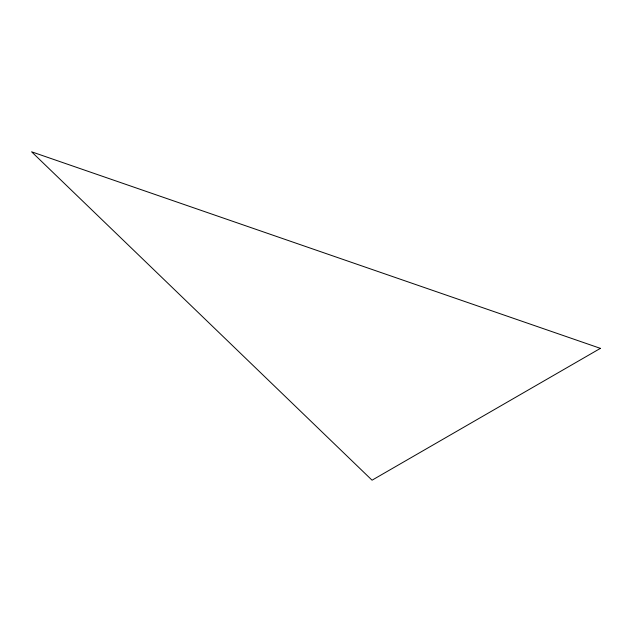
<?xml version="1.0" encoding="UTF-8"?>
<svg xmlns="http://www.w3.org/2000/svg" width="632" height="632" viewBox="0 0 632 632"><rect width="100%" height="100%" fill="white"/><g stroke="black" fill="none" stroke-linecap="round" stroke-linejoin="round"><path stroke-width="0.95" d="M600.4 348.358L372.05 480.194L31.6 151.806L600.4 348.358"/></g></svg>
